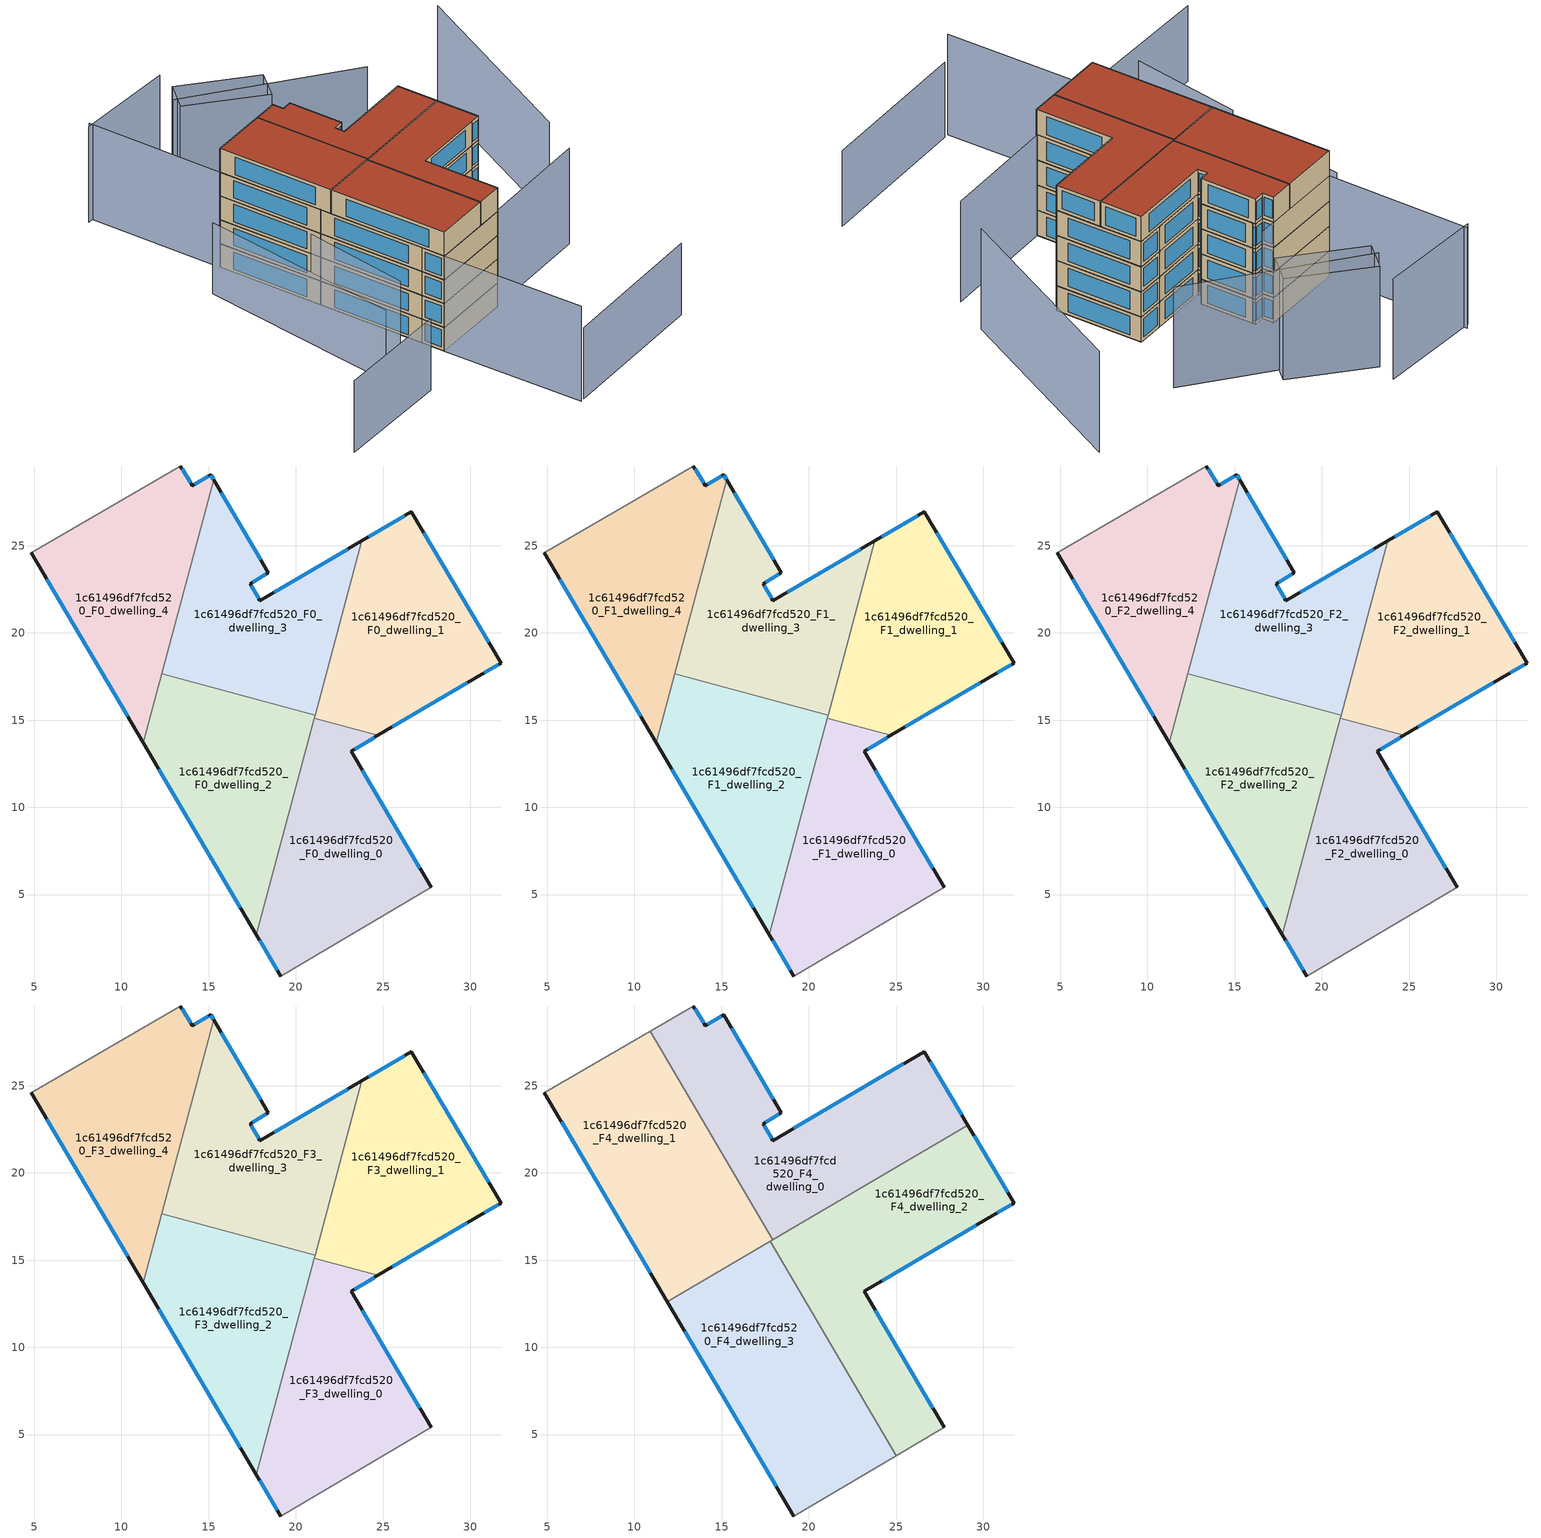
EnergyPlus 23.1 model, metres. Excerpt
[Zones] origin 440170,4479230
1c61496df7fcd520_F0_dwelling_0
 floor ground (EU_floor_Construction): 27.75,5.41 23.18,13.22 24.71,14.12 21.05,15.1 17.72,2.71 19.12,0.33 z0
 wall outside (EU_wall_Construction): 19.12,0.33 17.72,2.71 / 24.71,14.12 23.18,13.22 27.75,5.41 z0:3
 wall adiabatic (EU_wall_Construction): 27.75,5.41 19.12,0.33 z0:3
 wall to 1c61496df7fcd520_F0_dwelling_1 (EU_wall_Construction): 21.05,15.1 24.71,14.12 z0:3
 wall to 1c61496df7fcd520_F0_dwelling_2 (EU_wall_Construction): 17.72,2.71 21.05,15.1 z0:3
 window (EU_Window_Construction): 23.81,12.14 27.12,6.5 / 18.93,0.66 17.92,2.38 / 24.5,14 23.39,13.35 z0.42:2.58
1c61496df7fcd520_F0_dwelling_1
 floor ground (EU_floor_Construction): 30.65,17.62 31.76,18.27 26.63,26.96 23.78,25.28 21.05,15.1 24.71,14.12 z0
 wall outside (EU_wall_Construction): 23.78,25.28 26.63,26.96 31.76,18.27 30.65,17.62 24.71,14.12 z0:3
 wall to 1c61496df7fcd520_F0_dwelling_3 (EU_wall_Construction): 21.1,15.29 23.78,25.28 z0:3
 wall to 1c61496df7fcd520_F0_dwelling_2 (EU_wall_Construction): 21.05,15.1 21.1,15.29 z0:3
 window (EU_Window_Construction): 24.18,25.52 26.23,26.72 / 27.34,25.75 31.05,19.47 / 31.61,18.18 30.8,17.71 / 29.82,17.14 25.53,14.61 z0.42:2.58
1c61496df7fcd520_F0_dwelling_2
 floor ground (EU_floor_Construction): 17.72,2.71 21.1,15.29 12.31,17.65 11.25,13.71 z0
 wall outside (EU_wall_Construction): 17.72,2.71 11.25,13.71 z0:3
 wall to 1c61496df7fcd520_F0_dwelling_3 (EU_wall_Construction): 12.31,17.65 21.1,15.29 z0:3
 wall to 1c61496df7fcd520_F0_dwelling_4 (EU_wall_Construction): 11.25,13.71 12.31,17.65 z0:3
 window (EU_Window_Construction): 16.82,4.24 12.15,12.18 z0.42:2.58
1c61496df7fcd520_F0_dwelling_3
 floor ground (EU_floor_Construction): 21.1,15.29 23.78,25.28 17.94,21.84 17.38,22.83 18.42,23.45 15.29,28.77 12.31,17.65 z0
 wall outside (EU_wall_Construction): 15.29,28.77 18.42,23.45 17.38,22.83 17.94,21.84 23.78,25.28 z0:3
 wall to 1c61496df7fcd520_F0_dwelling_4 (EU_wall_Construction): 12.31,17.65 15.29,28.77 z0:3
 window (EU_Window_Construction): 15.73,28.03 17.98,24.19 / 18.27,23.36 17.52,22.92 / 17.45,22.7 17.86,21.98 / 18.75,22.32 22.97,24.81 z0.42:2.58
1c61496df7fcd520_F0_dwelling_4
 floor ground (EU_floor_Construction): 11.25,13.71 15.29,28.77 15.11,29.08 14.06,28.45 13.38,29.57 4.84,24.6 z0
 wall outside (EU_wall_Construction): 11.25,13.71 4.84,24.6 / 13.38,29.57 14.06,28.45 15.11,29.08 15.29,28.77 z0:3
 wall adiabatic (EU_wall_Construction): 4.84,24.6 13.38,29.57 z0:3
 window (EU_Window_Construction): 10.36,15.22 5.73,23.09 / 13.47,29.42 13.96,28.6 / 14.2,28.53 14.97,28.99 / 15.14,29.04 15.27,28.81 z0.42:2.58
1c61496df7fcd520_F1_dwelling_0
 floor to 1c61496df7fcd520_F0_dwelling_0 (EU_floor_Construction): 27.75,5.41 23.18,13.22 24.71,14.12 21.05,15.1 17.72,2.71 19.12,0.33 z3
 wall outside (EU_wall_Construction): 19.12,0.33 17.72,2.71 / 24.71,14.12 23.18,13.22 27.75,5.41 z3:6
 wall adiabatic (EU_wall_Construction): 27.75,5.41 19.12,0.33 z3:6
 wall to 1c61496df7fcd520_F1_dwelling_1 (EU_wall_Construction): 21.05,15.1 24.71,14.12 z3:6
 wall to 1c61496df7fcd520_F1_dwelling_2 (EU_wall_Construction): 17.72,2.71 21.05,15.1 z3:6
 window (EU_Window_Construction): 23.81,12.14 27.12,6.5 / 18.93,0.66 17.92,2.38 / 24.5,14 23.39,13.35 z3.42:5.58
1c61496df7fcd520_F1_dwelling_1
 floor to 1c61496df7fcd520_F0_dwelling_1 (EU_floor_Construction): 30.65,17.62 31.76,18.27 26.63,26.96 23.78,25.28 21.05,15.1 24.71,14.12 z3
 wall outside (EU_wall_Construction): 23.78,25.28 26.63,26.96 31.76,18.27 30.65,17.62 24.71,14.12 z3:6
 wall to 1c61496df7fcd520_F1_dwelling_3 (EU_wall_Construction): 21.1,15.29 23.78,25.28 z3:6
 wall to 1c61496df7fcd520_F1_dwelling_2 (EU_wall_Construction): 21.05,15.1 21.1,15.29 z3:6
 window (EU_Window_Construction): 24.18,25.52 26.23,26.72 / 27.34,25.75 31.05,19.47 / 31.61,18.18 30.8,17.71 / 29.82,17.14 25.53,14.61 z3.42:5.58
1c61496df7fcd520_F1_dwelling_2
 floor to 1c61496df7fcd520_F0_dwelling_2 (EU_floor_Construction): 17.72,2.71 21.1,15.29 12.31,17.65 11.25,13.71 z3
 wall outside (EU_wall_Construction): 17.72,2.71 11.25,13.71 z3:6
 wall to 1c61496df7fcd520_F1_dwelling_3 (EU_wall_Construction): 12.31,17.65 21.1,15.29 z3:6
 wall to 1c61496df7fcd520_F1_dwelling_4 (EU_wall_Construction): 11.25,13.71 12.31,17.65 z3:6
 window (EU_Window_Construction): 16.82,4.24 12.15,12.18 z3.42:5.58
1c61496df7fcd520_F1_dwelling_3
 floor to 1c61496df7fcd520_F0_dwelling_3 (EU_floor_Construction): 21.1,15.29 23.78,25.28 17.94,21.84 17.38,22.83 18.42,23.45 15.29,28.77 12.31,17.65 z3
 wall outside (EU_wall_Construction): 15.29,28.77 18.42,23.45 17.38,22.83 17.94,21.84 23.78,25.28 z3:6
 wall to 1c61496df7fcd520_F1_dwelling_4 (EU_wall_Construction): 12.31,17.65 15.29,28.77 z3:6
 window (EU_Window_Construction): 15.73,28.03 17.98,24.19 / 18.27,23.36 17.52,22.92 / 17.45,22.7 17.86,21.98 / 18.75,22.32 22.97,24.81 z3.42:5.58
1c61496df7fcd520_F1_dwelling_4
 floor to 1c61496df7fcd520_F0_dwelling_4 (EU_floor_Construction): 11.25,13.71 15.29,28.77 15.11,29.08 14.06,28.45 13.38,29.57 4.84,24.6 z3
 wall outside (EU_wall_Construction): 11.25,13.71 4.84,24.6 / 13.38,29.57 14.06,28.45 15.11,29.08 15.29,28.77 z3:6
 wall adiabatic (EU_wall_Construction): 4.84,24.6 13.38,29.57 z3:6
 window (EU_Window_Construction): 10.36,15.22 5.73,23.09 / 13.47,29.42 13.96,28.6 / 14.2,28.53 14.97,28.99 / 15.14,29.04 15.27,28.81 z3.42:5.58
1c61496df7fcd520_F2_dwelling_0
 floor to 1c61496df7fcd520_F1_dwelling_0 (EU_floor_Construction): 27.75,5.41 23.18,13.22 24.71,14.12 21.05,15.1 17.72,2.71 19.12,0.33 z6
 wall outside (EU_wall_Construction): 19.12,0.33 17.72,2.71 / 24.71,14.12 23.18,13.22 27.75,5.41 z6:9
 wall adiabatic (EU_wall_Construction): 27.75,5.41 19.12,0.33 z6:9
 wall to 1c61496df7fcd520_F2_dwelling_1 (EU_wall_Construction): 21.05,15.1 24.71,14.12 z6:9
 wall to 1c61496df7fcd520_F2_dwelling_2 (EU_wall_Construction): 17.72,2.71 21.05,15.1 z6:9
 window (EU_Window_Construction): 23.81,12.14 27.12,6.5 / 18.93,0.66 17.92,2.38 / 24.5,14 23.39,13.35 z6.42:8.58
1c61496df7fcd520_F2_dwelling_1
 floor to 1c61496df7fcd520_F1_dwelling_1 (EU_floor_Construction): 30.65,17.62 31.76,18.27 26.63,26.96 23.78,25.28 21.05,15.1 24.71,14.12 z6
 wall outside (EU_wall_Construction): 23.78,25.28 26.63,26.96 31.76,18.27 30.65,17.62 24.71,14.12 z6:9
 wall to 1c61496df7fcd520_F2_dwelling_3 (EU_wall_Construction): 21.1,15.29 23.78,25.28 z6:9
 wall to 1c61496df7fcd520_F2_dwelling_2 (EU_wall_Construction): 21.05,15.1 21.1,15.29 z6:9
 window (EU_Window_Construction): 24.18,25.52 26.23,26.72 / 27.34,25.75 31.05,19.47 / 31.61,18.18 30.8,17.71 / 29.82,17.14 25.53,14.61 z6.42:8.58
1c61496df7fcd520_F2_dwelling_2
 floor to 1c61496df7fcd520_F1_dwelling_2 (EU_floor_Construction): 17.72,2.71 21.1,15.29 12.31,17.65 11.25,13.71 z6
 wall outside (EU_wall_Construction): 17.72,2.71 11.25,13.71 z6:9
 wall to 1c61496df7fcd520_F2_dwelling_3 (EU_wall_Construction): 12.31,17.65 21.1,15.29 z6:9
 wall to 1c61496df7fcd520_F2_dwelling_4 (EU_wall_Construction): 11.25,13.71 12.31,17.65 z6:9
 window (EU_Window_Construction): 16.82,4.24 12.15,12.18 z6.42:8.58
1c61496df7fcd520_F2_dwelling_3
 floor to 1c61496df7fcd520_F1_dwelling_3 (EU_floor_Construction): 21.1,15.29 23.78,25.28 17.94,21.84 17.38,22.83 18.42,23.45 15.29,28.77 12.31,17.65 z6
 wall outside (EU_wall_Construction): 15.29,28.77 18.42,23.45 17.38,22.83 17.94,21.84 23.78,25.28 z6:9
 wall to 1c61496df7fcd520_F2_dwelling_4 (EU_wall_Construction): 12.31,17.65 15.29,28.77 z6:9
 window (EU_Window_Construction): 15.73,28.03 17.98,24.19 / 18.27,23.36 17.52,22.92 / 17.45,22.7 17.86,21.98 / 18.75,22.32 22.97,24.81 z6.42:8.58
1c61496df7fcd520_F2_dwelling_4
 floor to 1c61496df7fcd520_F1_dwelling_4 (EU_floor_Construction): 11.25,13.71 15.29,28.77 15.11,29.08 14.06,28.45 13.38,29.57 4.84,24.6 z6
 wall outside (EU_wall_Construction): 11.25,13.71 4.84,24.6 / 13.38,29.57 14.06,28.45 15.11,29.08 15.29,28.77 z6:9
 wall adiabatic (EU_wall_Construction): 4.84,24.6 13.38,29.57 z6:9
 window (EU_Window_Construction): 10.36,15.22 5.73,23.09 / 13.47,29.42 13.96,28.6 / 14.2,28.53 14.97,28.99 / 15.14,29.04 15.27,28.81 z6.42:8.58
1c61496df7fcd520_F3_dwelling_0
 floor to 1c61496df7fcd520_F2_dwelling_0 (EU_floor_Construction): 27.75,5.41 23.18,13.22 24.71,14.12 21.05,15.1 17.72,2.71 19.12,0.33 z9
 wall outside (EU_wall_Construction): 19.12,0.33 17.72,2.71 / 24.71,14.12 23.18,13.22 27.75,5.41 z9:12
 wall adiabatic (EU_wall_Construction): 27.75,5.41 19.12,0.33 z9:12
 wall to 1c61496df7fcd520_F3_dwelling_1 (EU_wall_Construction): 21.05,15.1 24.71,14.12 z9:12
 wall to 1c61496df7fcd520_F3_dwelling_2 (EU_wall_Construction): 17.72,2.71 21.05,15.1 z9:12
 window (EU_Window_Construction): 23.81,12.14 27.12,6.5 / 18.93,0.66 17.92,2.38 / 24.5,14 23.39,13.35 z9.42:11.58
1c61496df7fcd520_F3_dwelling_1
 floor to 1c61496df7fcd520_F2_dwelling_1 (EU_floor_Construction): 30.65,17.62 31.76,18.27 26.63,26.96 23.78,25.28 21.05,15.1 24.71,14.12 z9
 wall outside (EU_wall_Construction): 23.78,25.28 26.63,26.96 31.76,18.27 30.65,17.62 24.71,14.12 z9:12
 wall to 1c61496df7fcd520_F3_dwelling_3 (EU_wall_Construction): 21.1,15.29 23.78,25.28 z9:12
 wall to 1c61496df7fcd520_F3_dwelling_2 (EU_wall_Construction): 21.05,15.1 21.1,15.29 z9:12
 window (EU_Window_Construction): 24.18,25.52 26.23,26.72 / 27.34,25.75 31.05,19.47 / 31.61,18.18 30.8,17.71 / 29.82,17.14 25.53,14.61 z9.42:11.58
1c61496df7fcd520_F3_dwelling_2
 floor to 1c61496df7fcd520_F2_dwelling_2 (EU_floor_Construction): 17.72,2.71 21.1,15.29 12.31,17.65 11.25,13.71 z9
 wall outside (EU_wall_Construction): 17.72,2.71 11.25,13.71 z9:12
 wall to 1c61496df7fcd520_F3_dwelling_3 (EU_wall_Construction): 12.31,17.65 21.1,15.29 z9:12
 wall to 1c61496df7fcd520_F3_dwelling_4 (EU_wall_Construction): 11.25,13.71 12.31,17.65 z9:12
 window (EU_Window_Construction): 16.82,4.24 12.15,12.18 z9.42:11.58
 ceiling adiabatic (EU_roof_Construction): 21.1,15.29 17.72,2.71 11.25,13.71 12.31,17.65 z12
1c61496df7fcd520_F3_dwelling_3
 floor to 1c61496df7fcd520_F2_dwelling_3 (EU_floor_Construction): 21.1,15.29 23.78,25.28 17.94,21.84 17.38,22.83 18.42,23.45 15.29,28.77 12.31,17.65 z9
 wall outside (EU_wall_Construction): 15.29,28.77 18.42,23.45 17.38,22.83 17.94,21.84 23.78,25.28 z9:12
 wall to 1c61496df7fcd520_F3_dwelling_4 (EU_wall_Construction): 12.31,17.65 15.29,28.77 z9:12
 window (EU_Window_Construction): 15.73,28.03 17.98,24.19 / 18.27,23.36 17.52,22.92 / 17.45,22.7 17.86,21.98 / 18.75,22.32 22.97,24.81 z9.42:11.58
 ceiling adiabatic (EU_roof_Construction): 13.8,23.2 17.93,16.17 17.89,16.15 12.31,17.65 z12
1c61496df7fcd520_F3_dwelling_4
 floor to 1c61496df7fcd520_F2_dwelling_4 (EU_floor_Construction): 11.25,13.71 15.29,28.77 15.11,29.08 14.06,28.45 13.38,29.57 4.84,24.6 z9
 wall outside (EU_wall_Construction): 11.25,13.71 4.84,24.6 / 13.38,29.57 14.06,28.45 15.11,29.08 15.29,28.77 z9:12
 wall adiabatic (EU_wall_Construction): 4.84,24.6 13.38,29.57 z9:12
 window (EU_Window_Construction): 10.36,15.22 5.73,23.09 / 13.47,29.42 13.96,28.6 / 14.2,28.53 14.97,28.99 / 15.14,29.04 15.27,28.81 z9.42:11.58
1c61496df7fcd520_F4_dwelling_0
 floor to 1c61496df7fcd520_F3_dwelling_3 (EU_floor_Construction): 21.98,18.55 23.78,25.28 17.94,21.84 17.38,22.83 18.42,23.45 15.29,28.77 13.8,23.2 17.93,16.17 z12
 floor to 1c61496df7fcd520_F3_dwelling_1 (EU_floor_Construction): 29.11,22.75 26.63,26.96 23.78,25.28 21.98,18.55 z12
 floor to 1c61496df7fcd520_F3_dwelling_4 (EU_floor_Construction): 13.8,23.2 15.29,28.77 15.11,29.08 14.06,28.45 13.38,29.57 10.9,28.13 z12
 wall outside (EU_wall_Construction): 13.38,29.57 14.06,28.45 15.11,29.08 18.42,23.45 17.38,22.83 17.94,21.84 26.63,26.96 29.11,22.75 z12:15
 wall to 1c61496df7fcd520_F4_dwelling_1 (EU_wall_Construction): 17.93,16.17 10.9,28.13 z12:15
 wall adiabatic (EU_wall_Construction): 10.9,28.13 13.38,29.57 z12:15
 wall to 1c61496df7fcd520_F4_dwelling_2 (EU_wall_Construction): 29.11,22.75 17.93,16.17 z12:15
 window (EU_Window_Construction): 17.45,22.7 17.86,21.98 / 19.14,22.55 25.42,26.25 / 26.97,26.37 28.77,23.33 / 13.47,29.42 13.96,28.6 / 14.2,28.53 14.97,28.99 / 15.57,28.3 17.96,24.23 / 18.27,23.36 17.52,22.92 z12.42:14.58
 roof outside (EU_roof_Construction): 26.63,26.96 29.11,22.75 17.93,16.17 10.9,28.13 13.38,29.57 14.06,28.45 15.11,29.08 18.42,23.45 17.38,22.83 17.94,21.84 z15
1c61496df7fcd520_F4_dwelling_1
 floor to 1c61496df7fcd520_F3_dwelling_4 (EU_floor_Construction): 11.25,13.71 13.8,23.2 10.9,28.13 4.84,24.6 z12
 floor adiabatic (EU_floor_Construction): 17.93,16.17 13.8,23.2 11.25,13.71 11.89,12.62 z12
 wall outside (EU_wall_Construction): 11.89,12.62 4.84,24.6 z12:15
 wall adiabatic (EU_wall_Construction): 4.84,24.6 10.9,28.13 z12:15
 wall to 1c61496df7fcd520_F4_dwelling_2 (EU_wall_Construction): 17.93,16.17 17.78,16.08 11.89,12.62 z12:15
 window (EU_Window_Construction): 10.92,14.28 5.82,22.94 z12.42:14.58
 roof outside (EU_roof_Construction): 10.9,28.13 17.93,16.17 11.89,12.62 4.84,24.6 z15
1c61496df7fcd520_F4_dwelling_2
 floor to 1c61496df7fcd520_F3_dwelling_1 (EU_floor_Construction): 30.65,17.62 31.76,18.27 29.11,22.75 21.98,18.55 21.05,15.1 24.71,14.12 z12
 floor to 1c61496df7fcd520_F3_dwelling_0 (EU_floor_Construction): 27.75,5.41 23.18,13.22 24.71,14.12 21.05,15.1 20.21,11.95 25.01,3.8 z12
 floor to 1c61496df7fcd520_F3_dwelling_3 (EU_floor_Construction): 21.1,15.29 21.98,18.55 17.9,16.15 z12
 floor adiabatic (EU_floor_Construction): 20.21,11.95 21.1,15.29 17.9,16.15 17.78,16.08 z12
 wall outside (EU_wall_Construction): 29.11,22.75 31.76,18.27 30.65,17.62 23.18,13.22 27.75,5.41 z12:15
 wall to 1c61496df7fcd520_F4_dwelling_3 (EU_wall_Construction): 25.01,3.8 17.78,16.08 11.89,12.62 z12:15
 wall adiabatic (EU_wall_Construction): 27.75,5.41 25.01,3.8 z12:15
 window (EU_Window_Construction): 29.48,22.13 31.4,18.89 / 31.61,18.18 30.8,17.71 / 29.61,17.01 24.21,13.83 / 23.81,12.14 27.12,6.5 z12.42:14.58
 roof outside (EU_roof_Construction): 29.11,22.75 31.76,18.27 30.65,17.62 23.18,13.22 27.75,5.41 25.01,3.8 17.78,16.08 z15
1c61496df7fcd520_F4_dwelling_3
 floor adiabatic (EU_floor_Construction): 17.72,2.71 20.21,11.95 17.78,16.08 11.89,12.62 z12
 floor to 1c61496df7fcd520_F3_dwelling_0 (EU_floor_Construction): 25.01,3.8 20.21,11.95 17.72,2.71 19.12,0.33 z12
 wall outside (EU_wall_Construction): 19.12,0.33 11.89,12.62 z12:15
 wall adiabatic (EU_wall_Construction): 25.01,3.8 19.12,0.33 z12:15
 window (EU_Window_Construction): 18.12,2.04 12.9,10.91 z12.42:14.58
 roof outside (EU_roof_Construction): 17.78,16.08 25.01,3.8 19.12,0.33 11.89,12.62 z15
shading: 39.83,17.97 38.76,42.52 / 15.12,30.59 4.85,24.59 / 4.85,24.59 -3.43,38.75 / 7.05,43.59 -3.79,38.14 / 27.21,35.54 6.33,38.89 / 8.42,10.07 12.99,-1.83 / 27.94,-14.24 19.12,0.33 / 19.12,0.33 39.57,12.71 / 7.29,41.08 16.84,38.95 / 16.84,38.95 16.03,35.33 / 16.03,35.33 6.48,37.46 / 6.48,37.46 7.29,41.08 z0:12; 2.04,20.47 11.19,-2.03 / 2.51,-12.42 14.71,-5.53 / 28.38,-13.97 44.33,-4.31 z0:9
[Building]
EU S2 Campaign: North Axis=0; Terrain=City; Solar Distribution=FullExterior
[Site:Location]
Madrid: Latitude=40.5; Longitude=-3.5; Time Zone=1; Elevation=609
[SizingPeriod:WeatherFileDays]
AnnualSizingPeriod: Begin Month=1; Begin Day of Month=1; End Month=12; End Day of Month=31; Day of Week for Start Day=Monday; Use Weather File Daylight Saving Period=No; Use Weather File Rain and Snow Indicators=No
[MATERIAL]
EU_InternalMass_Material: Roughness=MediumRough; Thickness=0.1; Conductivity=1; Density=1800; Specific Heat=900; Thermal Absorptance=0.9; Solar Absorptance=0.7; Visible Absorptance=0.7
[MATERIAL:NOMASS] Roughness=MediumRough; Thermal Absorptance=0.9; Solar Absorptance=0.7; Visible Absorptance=0.7
Name | Thermal Resistance
EU_wall_NoMass | 1.60022
EU_roof_NoMass | 1.57597
EU_floor_NoMass | 0.470652
[WINDOWMATERIAL:SIMPLEGLAZINGSYSTEM]
EU_Window_SimpleGlazing: UFactor=3.28802; Solar Heat Gain Coefficient=0.85; Visible Transmittance=0.85
[CONSTRUCTION]
EU_wall_Construction: EU_wall_NoMass
EU_roof_Construction: EU_roof_NoMass
EU_floor_Construction: EU_floor_NoMass
EU_InternalMass_Construction: EU_InternalMass_Material
EU_Window_Construction: EU_Window_SimpleGlazing
[ZONE] Type=1; Multiplier=1; Ceiling Height=autocalculate; Floor Area=autocalculate; Part of Total Floor Area=Yes
Name | Volume
1c61496df7fcd520_F0_dwelling_0; 1c61496df7fcd520_F1_dwelling_0; 1c61496df7fcd520_F2_dwelling_0; 1c61496df7fcd520_F3_dwelling_0 | 233.569
1c61496df7fcd520_F4_dwelling_0 | 291.943
1c61496df7fcd520_F0_dwelling_1; 1c61496df7fcd520_F1_dwelling_1; 1c61496df7fcd520_F2_dwelling_1; 1c61496df7fcd520_F3_dwelling_1 | 233.57
1c61496df7fcd520_F4_dwelling_1 | 291.957
1c61496df7fcd520_F0_dwelling_2; 1c61496df7fcd520_F1_dwelling_2; 1c61496df7fcd520_F2_dwelling_2; 1c61496df7fcd520_F3_dwelling_2 | 233.544
1c61496df7fcd520_F4_dwelling_2 | 291.92
1c61496df7fcd520_F0_dwelling_3; 1c61496df7fcd520_F1_dwelling_3; 1c61496df7fcd520_F2_dwelling_3; 1c61496df7fcd520_F3_dwelling_3 | 233.566
1c61496df7fcd520_F4_dwelling_3 | 291.946
1c61496df7fcd520_F0_dwelling_4; 1c61496df7fcd520_F1_dwelling_4; 1c61496df7fcd520_F2_dwelling_4; 1c61496df7fcd520_F3_dwelling_4 | 233.558
[INTERNALMASS] Construction=EU_InternalMass_Construction
Name | Zone or ZoneList | Surface Area
1c61496df7fcd520_F0_dwelling_0_EU_InternalMass | 1c61496df7fcd520_F0_dwelling_0 | 77.8579
1c61496df7fcd520_F0_dwelling_1_EU_InternalMass | 1c61496df7fcd520_F0_dwelling_1 | 77.8554
1c61496df7fcd520_F0_dwelling_2_EU_InternalMass | 1c61496df7fcd520_F0_dwelling_2 | 77.8472
1c61496df7fcd520_F0_dwelling_3_EU_InternalMass | 1c61496df7fcd520_F0_dwelling_3 | 77.8559
1c61496df7fcd520_F0_dwelling_4_EU_InternalMass | 1c61496df7fcd520_F0_dwelling_4 | 77.8528
1c61496df7fcd520_F1_dwelling_0_EU_InternalMass | 1c61496df7fcd520_F1_dwelling_0 | 77.8579
1c61496df7fcd520_F1_dwelling_1_EU_InternalMass | 1c61496df7fcd520_F1_dwelling_1 | 77.8554
1c61496df7fcd520_F1_dwelling_2_EU_InternalMass | 1c61496df7fcd520_F1_dwelling_2 | 77.8472
1c61496df7fcd520_F1_dwelling_3_EU_InternalMass | 1c61496df7fcd520_F1_dwelling_3 | 77.8559
1c61496df7fcd520_F1_dwelling_4_EU_InternalMass | 1c61496df7fcd520_F1_dwelling_4 | 77.8528
1c61496df7fcd520_F2_dwelling_0_EU_InternalMass | 1c61496df7fcd520_F2_dwelling_0 | 77.8579
1c61496df7fcd520_F2_dwelling_1_EU_InternalMass | 1c61496df7fcd520_F2_dwelling_1 | 77.8554
1c61496df7fcd520_F2_dwelling_2_EU_InternalMass | 1c61496df7fcd520_F2_dwelling_2 | 77.8472
1c61496df7fcd520_F2_dwelling_3_EU_InternalMass | 1c61496df7fcd520_F2_dwelling_3 | 77.8559
1c61496df7fcd520_F2_dwelling_4_EU_InternalMass | 1c61496df7fcd520_F2_dwelling_4 | 77.8528
1c61496df7fcd520_F3_dwelling_0_EU_InternalMass | 1c61496df7fcd520_F3_dwelling_0 | 77.8579
1c61496df7fcd520_F3_dwelling_1_EU_InternalMass | 1c61496df7fcd520_F3_dwelling_1 | 77.8554
1c61496df7fcd520_F3_dwelling_2_EU_InternalMass | 1c61496df7fcd520_F3_dwelling_2 | 77.8472
1c61496df7fcd520_F3_dwelling_3_EU_InternalMass | 1c61496df7fcd520_F3_dwelling_3 | 77.8559
1c61496df7fcd520_F3_dwelling_4_EU_InternalMass | 1c61496df7fcd520_F3_dwelling_4 | 77.8528
1c61496df7fcd520_F4_dwelling_0_EU_InternalMass | 1c61496df7fcd520_F4_dwelling_0 | 97.3146
1c61496df7fcd520_F4_dwelling_1_EU_InternalMass | 1c61496df7fcd520_F4_dwelling_1 | 97.319
1c61496df7fcd520_F4_dwelling_2_EU_InternalMass | 1c61496df7fcd520_F4_dwelling_2 | 97.3168
1c61496df7fcd520_F4_dwelling_3_EU_InternalMass | 1c61496df7fcd520_F4_dwelling_3 | 97.3154
[OTHEREQUIPMENT] Fuel Type=Electricity; Design Level Calculation Method=Watts/Area; Power per Zone Floor Area=1; Fraction Latent=0; Fraction Radiant=0; Fraction Lost=0; Carbon Dioxide Generation Rate=0; EndUse Subcategory=EU_Step8_InternalGains
Name | Zone or ZoneList or Space or SpaceList | Schedule
EU_Step8_InternalGain_1c61496df7fcd520_F0_dwelling_0_f000 | 1c61496df7fcd520_F0_dwelling_0 | EU_Step8_GainSchedule_1c61496df7fcd520_F0_dwelling_0_f000
EU_Step8_InternalGain_1c61496df7fcd520_F0_dwelling_1_f000 | 1c61496df7fcd520_F0_dwelling_1 | EU_Step8_GainSchedule_1c61496df7fcd520_F0_dwelling_1_f000
EU_Step8_InternalGain_1c61496df7fcd520_F0_dwelling_2_f000 | 1c61496df7fcd520_F0_dwelling_2 | EU_Step8_GainSchedule_1c61496df7fcd520_F0_dwelling_2_f000
EU_Step8_InternalGain_1c61496df7fcd520_F0_dwelling_3_f000 | 1c61496df7fcd520_F0_dwelling_3 | EU_Step8_GainSchedule_1c61496df7fcd520_F0_dwelling_3_f000
EU_Step8_InternalGain_1c61496df7fcd520_F0_dwelling_4_f000 | 1c61496df7fcd520_F0_dwelling_4 | EU_Step8_GainSchedule_1c61496df7fcd520_F0_dwelling_4_f000
EU_Step8_InternalGain_1c61496df7fcd520_F1_dwelling_0_f000 | 1c61496df7fcd520_F1_dwelling_0 | EU_Step8_GainSchedule_1c61496df7fcd520_F1_dwelling_0_f000
EU_Step8_InternalGain_1c61496df7fcd520_F1_dwelling_1_f000 | 1c61496df7fcd520_F1_dwelling_1 | EU_Step8_GainSchedule_1c61496df7fcd520_F1_dwelling_1_f000
EU_Step8_InternalGain_1c61496df7fcd520_F1_dwelling_2_f000 | 1c61496df7fcd520_F1_dwelling_2 | EU_Step8_GainSchedule_1c61496df7fcd520_F1_dwelling_2_f000
EU_Step8_InternalGain_1c61496df7fcd520_F1_dwelling_3_f000 | 1c61496df7fcd520_F1_dwelling_3 | EU_Step8_GainSchedule_1c61496df7fcd520_F1_dwelling_3_f000
EU_Step8_InternalGain_1c61496df7fcd520_F1_dwelling_4_f000 | 1c61496df7fcd520_F1_dwelling_4 | EU_Step8_GainSchedule_1c61496df7fcd520_F1_dwelling_4_f000
EU_Step8_InternalGain_1c61496df7fcd520_F2_dwelling_0_f000 | 1c61496df7fcd520_F2_dwelling_0 | EU_Step8_GainSchedule_1c61496df7fcd520_F2_dwelling_0_f000
EU_Step8_InternalGain_1c61496df7fcd520_F2_dwelling_1_f000 | 1c61496df7fcd520_F2_dwelling_1 | EU_Step8_GainSchedule_1c61496df7fcd520_F2_dwelling_1_f000
EU_Step8_InternalGain_1c61496df7fcd520_F2_dwelling_2_f000 | 1c61496df7fcd520_F2_dwelling_2 | EU_Step8_GainSchedule_1c61496df7fcd520_F2_dwelling_2_f000
EU_Step8_InternalGain_1c61496df7fcd520_F2_dwelling_3_f000 | 1c61496df7fcd520_F2_dwelling_3 | EU_Step8_GainSchedule_1c61496df7fcd520_F2_dwelling_3_f000
EU_Step8_InternalGain_1c61496df7fcd520_F2_dwelling_4_f000 | 1c61496df7fcd520_F2_dwelling_4 | EU_Step8_GainSchedule_1c61496df7fcd520_F2_dwelling_4_f000
EU_Step8_InternalGain_1c61496df7fcd520_F3_dwelling_0_f000 | 1c61496df7fcd520_F3_dwelling_0 | EU_Step8_GainSchedule_1c61496df7fcd520_F3_dwelling_0_f000
EU_Step8_InternalGain_1c61496df7fcd520_F3_dwelling_1_f000 | 1c61496df7fcd520_F3_dwelling_1 | EU_Step8_GainSchedule_1c61496df7fcd520_F3_dwelling_1_f000
EU_Step8_InternalGain_1c61496df7fcd520_F3_dwelling_2_f000 | 1c61496df7fcd520_F3_dwelling_2 | EU_Step8_GainSchedule_1c61496df7fcd520_F3_dwelling_2_f000
EU_Step8_InternalGain_1c61496df7fcd520_F3_dwelling_3_f000 | 1c61496df7fcd520_F3_dwelling_3 | EU_Step8_GainSchedule_1c61496df7fcd520_F3_dwelling_3_f000
EU_Step8_InternalGain_1c61496df7fcd520_F3_dwelling_4_f000 | 1c61496df7fcd520_F3_dwelling_4 | EU_Step8_GainSchedule_1c61496df7fcd520_F3_dwelling_4_f000
EU_Step8_InternalGain_1c61496df7fcd520_F4_dwelling_0_f000 | 1c61496df7fcd520_F4_dwelling_0 | EU_Step8_GainSchedule_1c61496df7fcd520_F4_dwelling_0_f000
EU_Step8_InternalGain_1c61496df7fcd520_F4_dwelling_1_f000 | 1c61496df7fcd520_F4_dwelling_1 | EU_Step8_GainSchedule_1c61496df7fcd520_F4_dwelling_1_f000
EU_Step8_InternalGain_1c61496df7fcd520_F4_dwelling_2_f000 | 1c61496df7fcd520_F4_dwelling_2 | EU_Step8_GainSchedule_1c61496df7fcd520_F4_dwelling_2_f000
EU_Step8_InternalGain_1c61496df7fcd520_F4_dwelling_3_f000 | 1c61496df7fcd520_F4_dwelling_3 | EU_Step8_GainSchedule_1c61496df7fcd520_F4_dwelling_3_f000
[ZONEVENTILATION:DESIGNFLOWRATE] Schedule=EU_AlwaysOn; Design Flow Rate Calculation Method=AirChanges/Hour; Air Changes per Hour=0.480704; Ventilation Type=Natural; Fan Pressure Rise=0; Fan Total Efficiency=1; Constant Term Coefficient=1; Temperature Term Coefficient=0; Velocity Term Coefficient=0; Velocity Squared Term Coefficient=0; Minimum Indoor Temperature=-100; Maximum Indoor Temperature=100; Delta Temperature=-100; Minimum Outdoor Temperature=-100; Maximum Outdoor Temperature=100; Maximum Wind Speed=40
Name | Zone or ZoneList or Space or SpaceList
EU_ConstantAir_1c61496df7fcd520_F0_dwelling_0 | 1c61496df7fcd520_F0_dwelling_0
EU_ConstantAir_1c61496df7fcd520_F0_dwelling_1 | 1c61496df7fcd520_F0_dwelling_1
EU_ConstantAir_1c61496df7fcd520_F0_dwelling_2 | 1c61496df7fcd520_F0_dwelling_2
EU_ConstantAir_1c61496df7fcd520_F0_dwelling_3 | 1c61496df7fcd520_F0_dwelling_3
EU_ConstantAir_1c61496df7fcd520_F0_dwelling_4 | 1c61496df7fcd520_F0_dwelling_4
EU_ConstantAir_1c61496df7fcd520_F1_dwelling_0 | 1c61496df7fcd520_F1_dwelling_0
EU_ConstantAir_1c61496df7fcd520_F1_dwelling_1 | 1c61496df7fcd520_F1_dwelling_1
EU_ConstantAir_1c61496df7fcd520_F1_dwelling_2 | 1c61496df7fcd520_F1_dwelling_2
EU_ConstantAir_1c61496df7fcd520_F1_dwelling_3 | 1c61496df7fcd520_F1_dwelling_3
EU_ConstantAir_1c61496df7fcd520_F1_dwelling_4 | 1c61496df7fcd520_F1_dwelling_4
EU_ConstantAir_1c61496df7fcd520_F2_dwelling_0 | 1c61496df7fcd520_F2_dwelling_0
EU_ConstantAir_1c61496df7fcd520_F2_dwelling_1 | 1c61496df7fcd520_F2_dwelling_1
EU_ConstantAir_1c61496df7fcd520_F2_dwelling_2 | 1c61496df7fcd520_F2_dwelling_2
EU_ConstantAir_1c61496df7fcd520_F2_dwelling_3 | 1c61496df7fcd520_F2_dwelling_3
EU_ConstantAir_1c61496df7fcd520_F2_dwelling_4 | 1c61496df7fcd520_F2_dwelling_4
EU_ConstantAir_1c61496df7fcd520_F3_dwelling_0 | 1c61496df7fcd520_F3_dwelling_0
EU_ConstantAir_1c61496df7fcd520_F3_dwelling_1 | 1c61496df7fcd520_F3_dwelling_1
EU_ConstantAir_1c61496df7fcd520_F3_dwelling_2 | 1c61496df7fcd520_F3_dwelling_2
EU_ConstantAir_1c61496df7fcd520_F3_dwelling_3 | 1c61496df7fcd520_F3_dwelling_3
EU_ConstantAir_1c61496df7fcd520_F3_dwelling_4 | 1c61496df7fcd520_F3_dwelling_4
EU_ConstantAir_1c61496df7fcd520_F4_dwelling_0 | 1c61496df7fcd520_F4_dwelling_0
EU_ConstantAir_1c61496df7fcd520_F4_dwelling_1 | 1c61496df7fcd520_F4_dwelling_1
EU_ConstantAir_1c61496df7fcd520_F4_dwelling_2 | 1c61496df7fcd520_F4_dwelling_2
EU_ConstantAir_1c61496df7fcd520_F4_dwelling_3 | 1c61496df7fcd520_F4_dwelling_3
[HVACTEMPLATE:THERMOSTAT] Constant Heating Setpoint=20; Constant Cooling Setpoint=50
EU_HeatOnly_1c61496df7fcd520_F0_dwelling_0; EU_HeatOnly_1c61496df7fcd520_F0_dwelling_1; EU_HeatOnly_1c61496df7fcd520_F0_dwelling_2; EU_HeatOnly_1c61496df7fcd520_F0_dwelling_3; EU_HeatOnly_1c61496df7fcd520_F0_dwelling_4; EU_HeatOnly_1c61496df7fcd520_F1_dwelling_0; EU_HeatOnly_1c61496df7fcd520_F1_dwelling_1; EU_HeatOnly_1c61496df7fcd520_F1_dwelling_2; EU_HeatOnly_1c61496df7fcd520_F1_dwelling_3; EU_HeatOnly_1c61496df7fcd520_F1_dwelling_4; EU_HeatOnly_1c61496df7fcd520_F2_dwelling_0; EU_HeatOnly_1c61496df7fcd520_F2_dwelling_1; EU_HeatOnly_1c61496df7fcd520_F2_dwelling_2; EU_HeatOnly_1c61496df7fcd520_F2_dwelling_3; EU_HeatOnly_1c61496df7fcd520_F2_dwelling_4; EU_HeatOnly_1c61496df7fcd520_F3_dwelling_0; EU_HeatOnly_1c61496df7fcd520_F3_dwelling_1; EU_HeatOnly_1c61496df7fcd520_F3_dwelling_2; EU_HeatOnly_1c61496df7fcd520_F3_dwelling_3; EU_HeatOnly_1c61496df7fcd520_F3_dwelling_4; EU_HeatOnly_1c61496df7fcd520_F4_dwelling_0; EU_HeatOnly_1c61496df7fcd520_F4_dwelling_1; EU_HeatOnly_1c61496df7fcd520_F4_dwelling_2; EU_HeatOnly_1c61496df7fcd520_F4_dwelling_3
[HVACTEMPLATE:ZONE:IDEALLOADSAIRSYSTEM] System Availability Schedule=EU_AlwaysOn; Maximum Heating Supply Air Temperature=50; Minimum Cooling Supply Air Temperature=13; Maximum Heating Supply Air Humidity Ratio=0.0156; Minimum Cooling Supply Air Humidity Ratio=0.0077; Heating Limit=NoLimit; Cooling Limit=NoLimit; Heating Availability Schedule=EU_AlwaysOn; Cooling Availability Schedule=EU_CoolingOff; Dehumidification Control Type=ConstantSensibleHeatRatio; Cooling Sensible Heat Ratio=0.7; Dehumidification Setpoint=60; Humidification Control Type=None; Humidification Setpoint=30; Outdoor Air Method=None; Outdoor Air Flow Rate per Person=0.00944; Outdoor Air Flow Rate per Zone Floor Area=0; Outdoor Air Flow Rate per Zone=0; Demand Controlled Ventilation Type=None; Outdoor Air Economizer Type=NoEconomizer; Heat Recovery Type=None; Sensible Heat Recovery Effectiveness=0.7; Latent Heat Recovery Effectiveness=0.65
Name | Template Thermostat
1c61496df7fcd520_F0_dwelling_0 | EU_HeatOnly_1c61496df7fcd520_F0_dwelling_0
1c61496df7fcd520_F0_dwelling_1 | EU_HeatOnly_1c61496df7fcd520_F0_dwelling_1
1c61496df7fcd520_F0_dwelling_2 | EU_HeatOnly_1c61496df7fcd520_F0_dwelling_2
1c61496df7fcd520_F0_dwelling_3 | EU_HeatOnly_1c61496df7fcd520_F0_dwelling_3
1c61496df7fcd520_F0_dwelling_4 | EU_HeatOnly_1c61496df7fcd520_F0_dwelling_4
1c61496df7fcd520_F1_dwelling_0 | EU_HeatOnly_1c61496df7fcd520_F1_dwelling_0
1c61496df7fcd520_F1_dwelling_1 | EU_HeatOnly_1c61496df7fcd520_F1_dwelling_1
1c61496df7fcd520_F1_dwelling_2 | EU_HeatOnly_1c61496df7fcd520_F1_dwelling_2
1c61496df7fcd520_F1_dwelling_3 | EU_HeatOnly_1c61496df7fcd520_F1_dwelling_3
1c61496df7fcd520_F1_dwelling_4 | EU_HeatOnly_1c61496df7fcd520_F1_dwelling_4
1c61496df7fcd520_F2_dwelling_0 | EU_HeatOnly_1c61496df7fcd520_F2_dwelling_0
1c61496df7fcd520_F2_dwelling_1 | EU_HeatOnly_1c61496df7fcd520_F2_dwelling_1
1c61496df7fcd520_F2_dwelling_2 | EU_HeatOnly_1c61496df7fcd520_F2_dwelling_2
1c61496df7fcd520_F2_dwelling_3 | EU_HeatOnly_1c61496df7fcd520_F2_dwelling_3
1c61496df7fcd520_F2_dwelling_4 | EU_HeatOnly_1c61496df7fcd520_F2_dwelling_4
1c61496df7fcd520_F3_dwelling_0 | EU_HeatOnly_1c61496df7fcd520_F3_dwelling_0
1c61496df7fcd520_F3_dwelling_1 | EU_HeatOnly_1c61496df7fcd520_F3_dwelling_1
1c61496df7fcd520_F3_dwelling_2 | EU_HeatOnly_1c61496df7fcd520_F3_dwelling_2
1c61496df7fcd520_F3_dwelling_3 | EU_HeatOnly_1c61496df7fcd520_F3_dwelling_3
1c61496df7fcd520_F3_dwelling_4 | EU_HeatOnly_1c61496df7fcd520_F3_dwelling_4
1c61496df7fcd520_F4_dwelling_0 | EU_HeatOnly_1c61496df7fcd520_F4_dwelling_0
1c61496df7fcd520_F4_dwelling_1 | EU_HeatOnly_1c61496df7fcd520_F4_dwelling_1
1c61496df7fcd520_F4_dwelling_2 | EU_HeatOnly_1c61496df7fcd520_F4_dwelling_2
1c61496df7fcd520_F4_dwelling_3 | EU_HeatOnly_1c61496df7fcd520_F4_dwelling_3
[SIZING:ZONE] Zone Cooling Design Supply Air Temperature Input Method=SupplyAirTemperature; Zone Cooling Design Supply Air Temperature=13; Zone Heating Design Supply Air Temperature Input Method=SupplyAirTemperature; Zone Heating Design Supply Air Temperature=50; Zone Cooling Design Supply Air Humidity Ratio=0.008; Zone Heating Design Supply Air Humidity Ratio=0.008; Cooling Design Air Flow Method=DesignDay; Cooling Design Air Flow Rate=0; Cooling Minimum Air Flow per Zone Floor Area=0.000762; Cooling Minimum Air Flow=0; Cooling Minimum Air Flow Fraction=0.2; Heating Design Air Flow Method=DesignDay; Heating Design Air Flow Rate=0; Heating Maximum Air Flow per Zone Floor Area=0.002032; Heating Maximum Air Flow=0.141576; Heating Maximum Air Flow Fraction=0.3; Account for Dedicated Outdoor Air System=No; Dedicated Outdoor Air System Control Strategy=NeutralSupplyAir; Dedicated Outdoor Air Low Setpoint Temperature for Design=autosize; Dedicated Outdoor Air High Setpoint Temperature for Design=autosize; Zone Load Sizing Method=Sensible Load Only No Latent Load; Zone Latent Cooling Design Supply Air Humidity Ratio Input Method=HumidityRatioDifference; Zone Cooling Design Supply Air Humidity Ratio Difference=0.005; Zone Latent Heating Design Supply Air Humidity Ratio Input Method=HumidityRatioDifference; Zone Humidification Design Supply Air Humidity Ratio Difference=0.005
1c61496df7fcd520_F0_dwelling_0; 1c61496df7fcd520_F0_dwelling_1; 1c61496df7fcd520_F0_dwelling_2; 1c61496df7fcd520_F0_dwelling_3; 1c61496df7fcd520_F0_dwelling_4; 1c61496df7fcd520_F1_dwelling_0; 1c61496df7fcd520_F1_dwelling_1; 1c61496df7fcd520_F1_dwelling_2; 1c61496df7fcd520_F1_dwelling_3; 1c61496df7fcd520_F1_dwelling_4; 1c61496df7fcd520_F2_dwelling_0; 1c61496df7fcd520_F2_dwelling_1; 1c61496df7fcd520_F2_dwelling_2; 1c61496df7fcd520_F2_dwelling_3; 1c61496df7fcd520_F2_dwelling_4; 1c61496df7fcd520_F3_dwelling_0; 1c61496df7fcd520_F3_dwelling_1; 1c61496df7fcd520_F3_dwelling_2; 1c61496df7fcd520_F3_dwelling_3; 1c61496df7fcd520_F3_dwelling_4; 1c61496df7fcd520_F4_dwelling_0; 1c61496df7fcd520_F4_dwelling_1; 1c61496df7fcd520_F4_dwelling_2; 1c61496df7fcd520_F4_dwelling_3
[SCHEDULE:CONSTANT]
Name | Hourly Value
EU_AlwaysOn | 1
EU_CoolingOff | 0
[SCHEDULE:FILE] Column Number=1; Rows to Skip at Top=0; Number of Hours of Data=8760; Column Separator=Comma; Interpolate to Timestep=No; Minutes per Item=60; Adjust Schedule for Daylight Savings=Yes
Name | File
EU_Step8_GainSchedule_1c61496df7fcd520_F0_dwelling_0_f000 | ../../schedules/1c61496df7fcd520/1c61496df7fcd520_F0_dwelling_0_f000_gain.csv
EU_Step8_GainSchedule_1c61496df7fcd520_F0_dwelling_1_f000 | ../../schedules/1c61496df7fcd520/1c61496df7fcd520_F0_dwelling_1_f000_gain.csv
EU_Step8_GainSchedule_1c61496df7fcd520_F0_dwelling_2_f000 | ../../schedules/1c61496df7fcd520/1c61496df7fcd520_F0_dwelling_2_f000_gain.csv
EU_Step8_GainSchedule_1c61496df7fcd520_F0_dwelling_3_f000 | ../../schedules/1c61496df7fcd520/1c61496df7fcd520_F0_dwelling_3_f000_gain.csv
EU_Step8_GainSchedule_1c61496df7fcd520_F0_dwelling_4_f000 | ../../schedules/1c61496df7fcd520/1c61496df7fcd520_F0_dwelling_4_f000_gain.csv
EU_Step8_GainSchedule_1c61496df7fcd520_F1_dwelling_0_f000 | ../../schedules/1c61496df7fcd520/1c61496df7fcd520_F1_dwelling_0_f000_gain.csv
EU_Step8_GainSchedule_1c61496df7fcd520_F1_dwelling_1_f000 | ../../schedules/1c61496df7fcd520/1c61496df7fcd520_F1_dwelling_1_f000_gain.csv
EU_Step8_GainSchedule_1c61496df7fcd520_F1_dwelling_2_f000 | ../../schedules/1c61496df7fcd520/1c61496df7fcd520_F1_dwelling_2_f000_gain.csv
EU_Step8_GainSchedule_1c61496df7fcd520_F1_dwelling_3_f000 | ../../schedules/1c61496df7fcd520/1c61496df7fcd520_F1_dwelling_3_f000_gain.csv
EU_Step8_GainSchedule_1c61496df7fcd520_F1_dwelling_4_f000 | ../../schedules/1c61496df7fcd520/1c61496df7fcd520_F1_dwelling_4_f000_gain.csv
EU_Step8_GainSchedule_1c61496df7fcd520_F2_dwelling_0_f000 | ../../schedules/1c61496df7fcd520/1c61496df7fcd520_F2_dwelling_0_f000_gain.csv
EU_Step8_GainSchedule_1c61496df7fcd520_F2_dwelling_1_f000 | ../../schedules/1c61496df7fcd520/1c61496df7fcd520_F2_dwelling_1_f000_gain.csv
EU_Step8_GainSchedule_1c61496df7fcd520_F2_dwelling_2_f000 | ../../schedules/1c61496df7fcd520/1c61496df7fcd520_F2_dwelling_2_f000_gain.csv
EU_Step8_GainSchedule_1c61496df7fcd520_F2_dwelling_3_f000 | ../../schedules/1c61496df7fcd520/1c61496df7fcd520_F2_dwelling_3_f000_gain.csv
EU_Step8_GainSchedule_1c61496df7fcd520_F2_dwelling_4_f000 | ../../schedules/1c61496df7fcd520/1c61496df7fcd520_F2_dwelling_4_f000_gain.csv
EU_Step8_GainSchedule_1c61496df7fcd520_F3_dwelling_0_f000 | ../../schedules/1c61496df7fcd520/1c61496df7fcd520_F3_dwelling_0_f000_gain.csv
EU_Step8_GainSchedule_1c61496df7fcd520_F3_dwelling_1_f000 | ../../schedules/1c61496df7fcd520/1c61496df7fcd520_F3_dwelling_1_f000_gain.csv
EU_Step8_GainSchedule_1c61496df7fcd520_F3_dwelling_2_f000 | ../../schedules/1c61496df7fcd520/1c61496df7fcd520_F3_dwelling_2_f000_gain.csv
EU_Step8_GainSchedule_1c61496df7fcd520_F3_dwelling_3_f000 | ../../schedules/1c61496df7fcd520/1c61496df7fcd520_F3_dwelling_3_f000_gain.csv
EU_Step8_GainSchedule_1c61496df7fcd520_F3_dwelling_4_f000 | ../../schedules/1c61496df7fcd520/1c61496df7fcd520_F3_dwelling_4_f000_gain.csv
EU_Step8_GainSchedule_1c61496df7fcd520_F4_dwelling_0_f000 | ../../schedules/1c61496df7fcd520/1c61496df7fcd520_F4_dwelling_0_f000_gain.csv
EU_Step8_GainSchedule_1c61496df7fcd520_F4_dwelling_1_f000 | ../../schedules/1c61496df7fcd520/1c61496df7fcd520_F4_dwelling_1_f000_gain.csv
EU_Step8_GainSchedule_1c61496df7fcd520_F4_dwelling_2_f000 | ../../schedules/1c61496df7fcd520/1c61496df7fcd520_F4_dwelling_2_f000_gain.csv
EU_Step8_GainSchedule_1c61496df7fcd520_F4_dwelling_3_f000 | ../../schedules/1c61496df7fcd520/1c61496df7fcd520_F4_dwelling_3_f000_gain.csv
